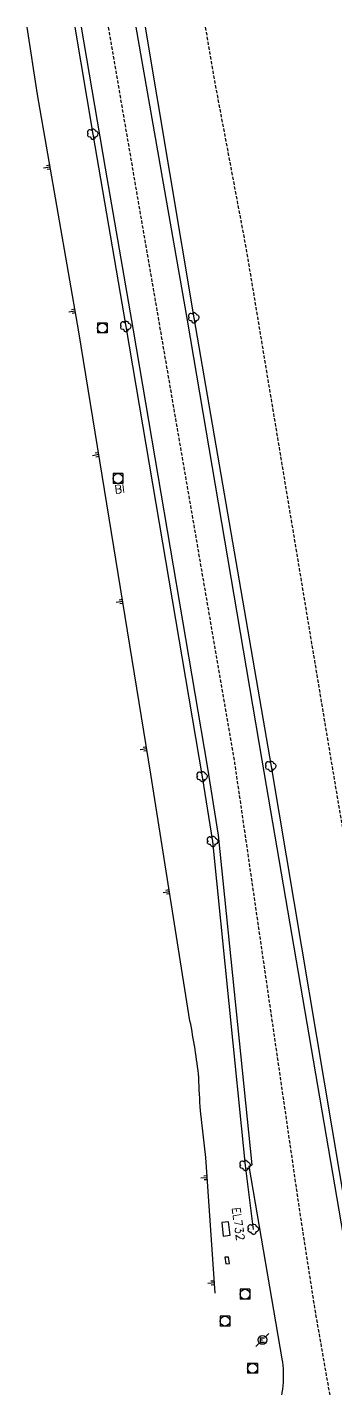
# Model space of a CAD drawing. Header units: millimetres. Extents: x 114000 to 115000, y 129000 to 130000.
# Drawn here: x 114731.1 to 114778.4, y 129791.7 to 130000 of the extents above; entities that cross this region are included whole.
import ezdxf
from ezdxf.enums import TextEntityAlignment as Align

# ---------------------------------------------------------------- set-up
doc = ezdxf.new("R2010")
doc.units = ezdxf.units.MM
doc.linetypes.add('DASHED', pattern=[0.75, 0.5, -0.25])
doc.layers.get('0').update_dxf_attribs({"linetype": 'CONTINUOUS'})
for name, color, linetype in [('W0001', 6, 'DASHED'), ('W0008', 7, 'CONTINUOUS'), ('W0100', 7, 'CONTINUOUS'), ('W0211', 2, 'CONTINUOUS'), ('W0220', 5, 'DASHED'), ('W0300', 7, 'CONTINUOUS'), ('W0302', 3, 'CONTINUOUS'), ('W0420', 7, 'CONTINUOUS'), ('W0471', 7, 'CONTINUOUS'), ('W0984', 7, 'CONTINUOUS')]:
    doc.layers.add(name, color=color, linetype=linetype)
doc.styles.get("Standard").update_dxf_attribs({"font": 'romans.shx', "width": 0.85})

# ---------------------------------------------------------------- blocks, each defined once
blk = doc.blocks.new('t211o')
at = {"color": 0, "linetype": 'Continuous'}
for p, q in [((-0.29, 0.5), (-0.29, 0)), ((0, 1), (0, 0)), ((0.29, 0.5), (0.29, 0))]:
    blk.add_line(p, q, dxfattribs=at)
blk = doc.blocks.new('T300')
for p, q in [((-0.8, 0.51), (-0.86, 0.34)), ((-0.86, 0.34), (-0.86, 0.17)), ((-0.86, 0.17), (-0.74, 0.06)), ((-0.69, 0.63), (-0.8, 0.51)), ((-0.8, -0.06), (-0.74, 0.06)), ((-0.74, 0.06), (-0.69, 0.11)), ((-0.57, 0.69), (-0.69, 0.63)), ((-0.46, 0.69), (-0.57, 0.69)), ((-0.29, 0.63), (-0.46, 0.69)), ((-0.29, 0.63), (-0.17, 0.74)), ((-0.23, 0.57), (-0.29, 0.63)), ((-0.17, 0.74), (-0.06, 0.8)), ((-0.06, 0.8), (0.06, 0.8)), ((0.06, 0.8), (0.23, 0.74)), ((0.23, 0.74), (0.34, 0.63)), ((0.34, 0.63), (0.4, 0.51)), ((0.46, 0.46), (0.34, 0.46)), ((0.4, 0.51), (0.4, 0.46)), ((0.57, 0.4), (0.46, 0.46)), ((0.57, 0.4), (0.69, 0.29)), ((0.69, 0.29), (0.74, 0.17)), ((0.74, 0.06), (0.69, -0.17)), ((0.74, 0.17), (0.74, 0.06)), ((-0.8, -0.17), (-0.8, -0.06)), ((-0.8, -0.23), (-0.8, -0.17)), ((-0.74, -0.34), (-0.8, -0.23)), ((-0.69, -0.4), (-0.74, -0.34)), ((-0.51, -0.46), (-0.69, -0.4)), ((-0.4, -0.46), (-0.51, -0.46)), ((-0.4, -0.46), (-0.34, -0.46)), ((-0.34, -0.46), (-0.34, -0.4)), ((-0.34, -0.51), (-0.34, -0.46)), ((-0.29, -0.63), (-0.34, -0.51)), ((-0.17, -0.74), (-0.29, -0.63)), ((-0.06, -0.8), (-0.17, -0.74)), ((0.06, -0.8), (-0.06, -0.8)), ((0.17, -0.74), (0.06, -0.8)), ((0.23, -0.69), (0.17, -0.74)), ((0.29, -0.46), (0.23, -0.46)), ((0.29, -0.63), (0.23, -0.69)), ((0.46, -0.4), (0.29, -0.46)), ((0.34, -0.51), (0.29, -0.63)), ((0.34, -0.51), (0.34, -0.46)), ((0.57, -0.34), (0.46, -0.4)), ((0.63, -0.29), (0.57, -0.34)), ((0.69, -0.17), (0.63, -0.29))]:
    blk.add_line(p, q)
blk = doc.blocks.new('T420')
for p, q in [((0.75, 0.75), (-0.75, 0.75)), ((-0.75, 0.75), (-0.75, -0.75)), ((0.75, 0.75), (0.75, -0.75)), ((0.75, -0.75), (-0.75, -0.75))]:
    blk.add_line(p, q)
blk.add_ellipse((0, 0), major_axis=(-0.53, 0.53), ratio=1, start_param=3.926991, end_param=10.210176)
blk = doc.blocks.new('T471')
for p, q in [((-0.333334, 0.333334), (-0.333334, -0.333334)), ((-0.333334, 0.333334), (0.333334, 0.333334)), ((-0.333334, 0), (0, 0)), ((0.500001, 0.500001), (1.000002, 1.000002)), ((-0.500001, -0.500001), (-1.000002, -1.000002)), ((-0.333334, -0.333334), (0.333334, -0.333334))]:
    blk.add_line(p, q)
blk.add_ellipse((0, 0), major_axis=(0.471405, 0.471405), ratio=1, start_param=5.4977871438, end_param=11.780972451)

msp = doc.modelspace()

# ---------------------------------------------------------------- linework, layer by layer
at = {"layer": 'W0001', "flags": 128}
msp.add_lwpolyline([(114743.52, 130000), (114762.89, 129887.42), (114772.88, 129818.62), (114775.18, 129803.8), (114779.62, 129778.46), (114782.46, 129762.21), (114788.16, 129729.73), (114788.16, 129729.73)], dxfattribs=at)
at = {"layer": 'W0008', "flags": 128}
for points in [[(114751.67, 129770.54), (114756.78, 129773.35, 0.0454), (114761.47, 129776.49, 0.0556), (114765.48, 129780.55, 0.0432), (114767.81, 129784.12, 0.0463), (114769.48, 129788.07, 0.0539), (114770.33, 129792.19, 0.0654), (114770.18, 129796.31), (114765.1, 129825.8), (114765.59, 129825.96), (114760.43, 129876.41), (114758.72, 129886.94), (114747.37, 129953.68), (114743.1, 129978.43), (114739.43, 130000)], [(114747.77, 130000), (114755.62, 129955.19), (114767.07, 129887.9), (114780.17, 129811.29, 0.0825), (114782.93, 129803.38, 0.0919), (114788.22, 129796.83, 0.0681), (114793.02, 129793.78, 0.0713), (114798.42, 129792.17, 0.0378), (114804.05, 129791.93), (114804.05, 129791.93)]]:
    msp.add_lwpolyline(points, format="xyb", dxfattribs=at)
at = {"layer": 'W0100', "flags": 128}
for points in [[(114761.15, 129815.06), (114762.19, 129815.2), (114761.95, 129817.28), (114760.91, 129817.14), (114761.15, 129815.06), (114761.15, 129815.06)], [(114761.56, 129810.83), (114762.09, 129810.87), (114761.94, 129811.87), (114761.41, 129811.84), (114761.56, 129810.83), (114761.56, 129810.83)]]:
    msp.add_lwpolyline(points, dxfattribs=at)
at = {"layer": 'W0211', "flags": 128}
msp.add_lwpolyline([(114759.9, 129806.37), (114758.48, 129827.09), (114757.66, 129834.26, -0.0114), (114757.41, 129839.33, 0.0224), (114756.05, 129848.02), (114750.05, 129885.76), (114739.02, 129953.42), (114732.67, 129989.7), (114731.1, 130000)], format="xyb", dxfattribs=at)
at = {"layer": 'W0220', "flags": 128}
msp.add_lwpolyline([(114758.4, 130000), (114759.71, 129992.29), (114764.66, 129966.05), (114777.23, 129890.44), (114791.86, 129804, 0.157), (114793.25, 129801.52, 0.0899), (114795.77, 129799.84, 0.084), (114799.41, 129798.96, 0.0283), (114803.14, 129798.92), (114803.14, 129798.92)], format="xyb", dxfattribs=at)
at = {"layer": 'W0302', "flags": 128}
for points in [[(114765.79, 129816.11), (114764.56, 129825.87), (114759.56, 129875.44), (114757.97, 129885.35), (114746.25, 129954.22), (114741.19, 129983.64), (114738.47, 130000)], [(114749.16, 130000), (114756.66, 129955.54), (114768.47, 129886.93), (114780.1, 129817.98), (114780.1, 129817.98)]]:
    msp.add_lwpolyline(points, dxfattribs=at)

# ---------------------------------------------------------------- block references
at = {"layer": 'W0211'}
for p, rotation in [((114734.61, 129978.64), 99.86350955125475), ((114738.46, 129956.63), 99.86350955125475), ((114742.08, 129934.67), 99.86350955125475), ((114745.74, 129912.2), 99.86350955125475), ((114749.42, 129889.66), 99.86350955125475), ((114752.91, 129867.79), 99.86350955125475), ((114758.69, 129824.04), 94.1468048515511), ((114759.79, 129807.97), 93.92450953039918)]:
    msp.add_blockref('t211o', p, dxfattribs=dict(at, rotation=rotation))
at = {"layer": 'W0300'}
for p in [(114741.19, 129983.64), (114756.66, 129955.54), (114746.25, 129954.22), (114768.47, 129886.93), (114757.97, 129885.35), (114759.56, 129875.44), (114764.56, 129825.87), (114765.79, 129816.11)]:
    msp.add_blockref('T300', p, dxfattribs=at)
at = {"layer": 'W0420'}
for p in [(114742.61, 129953.99), (114745.03, 129930.97), (114764.5, 129806.19), (114761.41, 129802.07), (114765.64, 129794.86)]:
    msp.add_blockref('T420', p, dxfattribs=at)
at = {"layer": 'W0471'}
msp.add_blockref('T471', (114767.15, 129799.19), dxfattribs=at)

# ---------------------------------------------------------------- texts
at = {"layer": 'W0984'}
for s, rotation, p in [('BI', 7.6439, (114745.27, 129929.37)), ('EL732', 278.4431, (114763.46, 129816.95))]:
    msp.add_text(s, height=1.25, rotation=rotation, dxfattribs=at).set_placement(p, align=Align.MIDDLE)

doc.saveas('drawing.dxf')
